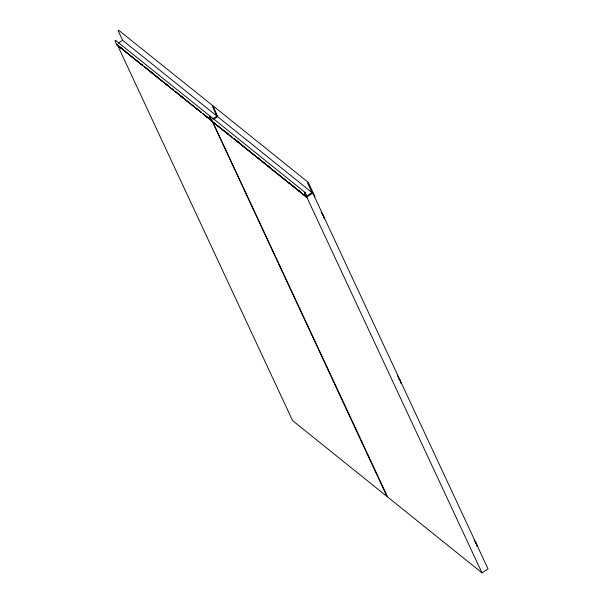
<?xml version="1.0" encoding="UTF-8"?>
<svg xmlns="http://www.w3.org/2000/svg" width="603" height="603" viewBox="0 0 603 603"><rect width="100%" height="100%" fill="white"/><g stroke="black" fill="none" stroke-linecap="round" stroke-linejoin="round"><path stroke-width="0.9" d="M324.248 219.07L324.316 218.444A7.123 1.56 56.5 0 0 321.957 213.153L321.263 212.105M400.867 383.372L400.935 382.747A7.123 1.56 56.5 0 0 399.495 379.031M118.158 43.243L122.597 40.295L216.922 116.108L212.475 119.055M117.487 45.104L116.944 45.059L115.022 40.944L115.377 40.22L210.183 116.206M213.922 119.115L217.683 116.62M116.944 45.059L211.811 120.917L208.887 118.565M298.116 190.292L306.889 197.339L212.022 121.482L227.926 133.874M314.578 196.925L315.007 196.638L308.306 182.43L307.62 183.139L312 192.53L306.821 195.967L305.201 192.538L210.877 116.726L210.161 116.892L386.915 496.427L292.591 420.615L117.344 44.795L125.386 51.263M481.993 572.85L488.015 568.863L312.769 193.043L306.746 197.03L481.993 572.85L387.676 497.038L212.422 121.218M213.372 106.158L118.565 30.18L118.218 30.904L122.597 40.295M213.311 106.068L212.535 106.716L216.922 116.108M308.397 182.49L214.073 106.678L213.432 106.746L217.683 116.718L312 192.53M210.123 116.115L209.309 116.65L211.261 120.871M305.201 192.538L304.394 193.073L306.347 197.294M141.471 64.189L142.934 65.365M144.396 66.541L154.632 74.764M165.599 83.583L167.061 84.759M172.179 88.875L173.641 90.051M175.104 91.226L183.146 97.686M196.307 108.269L197.769 109.444M199.231 110.613L201.425 112.377M202.887 113.552L204.357 114.728M205.819 115.904L211.668 120.608M227.052 132.969L228.514 134.145M229.977 135.321L232.17 137.085M233.632 138.26L241.675 144.728M254.835 155.303L256.298 156.478M257.76 157.654L270.92 168.237M285.543 179.988L287.005 181.164M288.468 182.34L299.435 191.151M119.68 46.868L121.143 48.044M122.605 49.22L142.346 65.086M147.464 69.202L148.926 70.378M150.388 71.553L169.398 86.832M175.254 91.535L176.717 92.711M178.179 93.887L179.641 95.063M181.104 96.231L197.92 109.754M199.382 110.929L200.844 112.105M205.962 116.213L207.424 117.389M230.12 135.637L231.582 136.813M238.162 142.097L236.7 140.921L259.298 159.184M239.625 143.273L258.634 158.551M262.29 161.491L260.828 160.315L265.878 164.476M263.752 162.667L265.946 164.431M267.408 165.606L286.417 180.885M288.611 182.649L290.073 183.825M292.998 186.176L291.535 185L306.829 197.385M294.46 187.352L296.653 189.116M119.613 46.913L142.278 65.132M144.471 66.895L145.934 68.071M147.396 69.247L173.724 90.405M175.187 91.581L176.649 92.756M178.111 93.925L200.776 112.15M202.97 113.907L204.432 115.083M205.894 116.258L211.743 120.962M212.505 121.572L231.514 136.851M233.708 138.615L235.17 139.79M267.34 165.652L290.005 183.87M397.528 375.888L398.575 377.455M474.207 540.092L474.9 541.14A7.123 1.56 56.5 0 1 477.041 545.451M399.08 379.151A7.198 1.575 56.5 0 1 399.819 380.629M398.764 377.938A6.723 1.47 56.5 0 1 400.58 381.857M399.043 379.181A6.995 1.53 56.5 0 1 399.751 380.614M321.195 212.143A6.723 1.47 56.5 0 1 323.969 217.555M475.089 541.622A6.723 1.47 56.5 0 1 477.033 546.363"/></g></svg>
